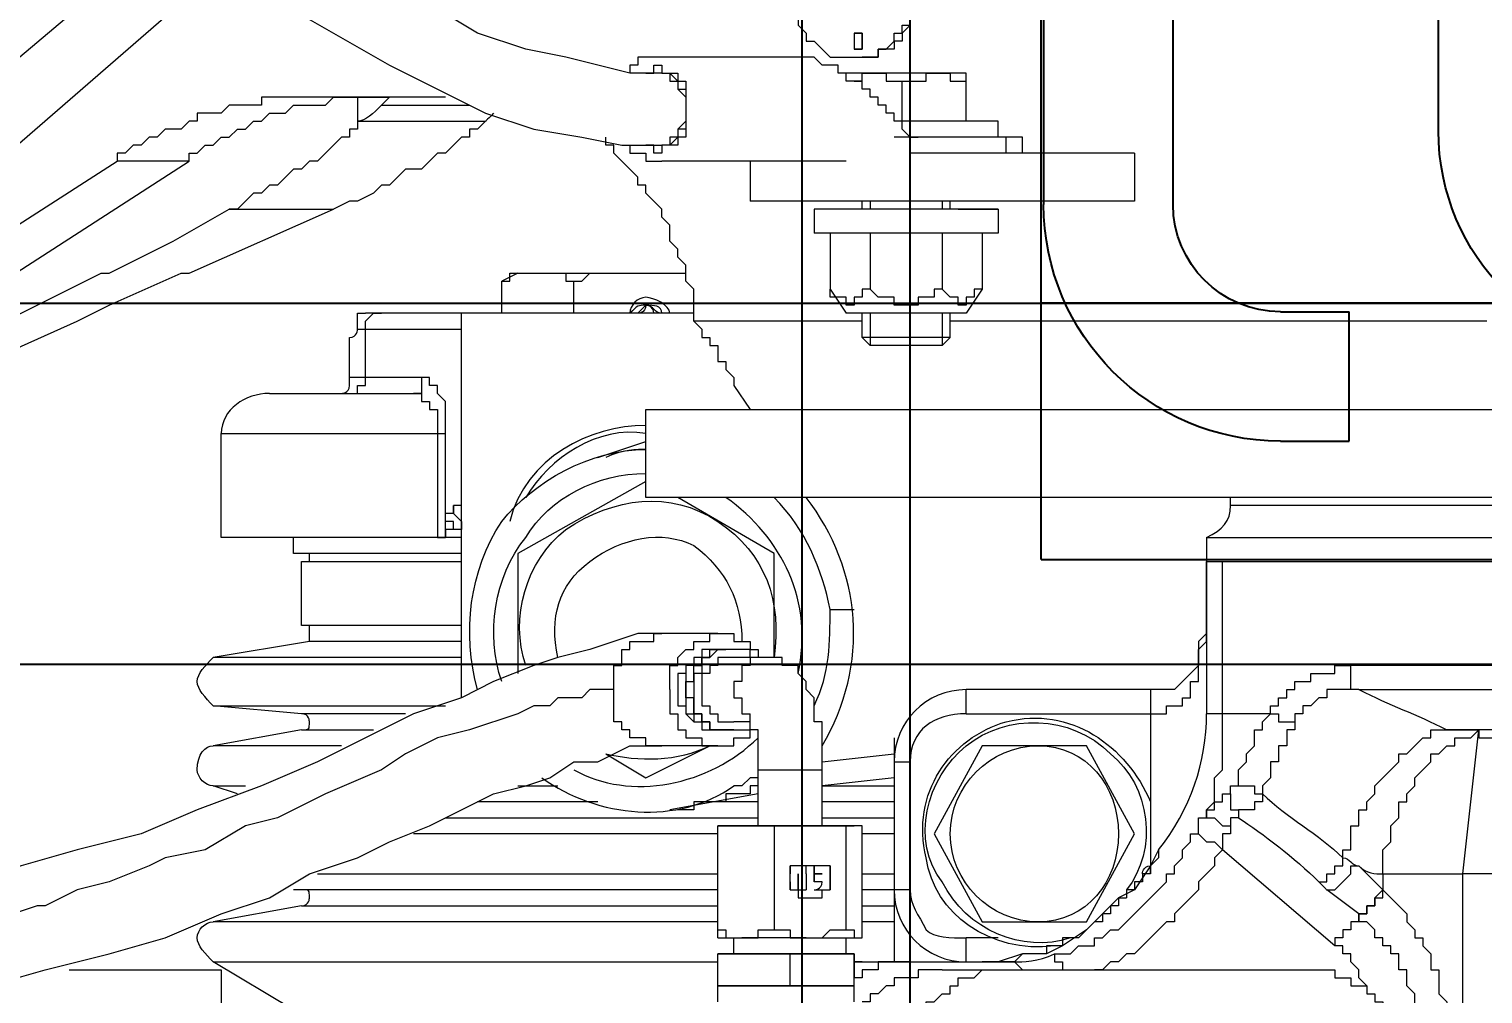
# Model space of a CAD drawing. Header units: millimetres. Extents: x 25083 to 52777, y 24772 to 45779.
# Drawn here: x 39082.8 to 39150.2, y 33970.7 to 34015.4 of the extents above; entities that cross this region are included whole.
import ezdxf

# ---------------------------------------------------------------- set-up
doc = ezdxf.new("R2010")
doc.units = ezdxf.units.MM
doc.styles.get("Standard").update_dxf_attribs({"font": ''})
doc.styles.get('Standard').set_extended_font_data('SimSun')
doc.dimstyles.new('ISO-25', dxfattribs={"dimtxt": 2.5, "dimasz": 2.5, "dimexe": 1.25, "dimexo": 0.625, "dimtad": 1, "dimtxsty": 'Standard', "dimcen": 2.5, "dimadec": 0, "dimazin": 0, "dimtfac": 1, "dimtmove": 0, "dimatfit": 3, "dimfxl": 1, "dimarcsym": 0})

# ---------------------------------------------------------------- blocks, each defined once
blk = doc.blocks.new('A$C6E4F4F8B')
at = {"color": 6, "ltscale": 15}
blk.add_line((123.2, 6.083), (123.2, 63.918), dxfattribs=at)
for p, q in [((135.1, 63.918), (135.1, 6.083)), ((143.083, 24.5), (157.046, 24.5)), ((128.7, 17.168), (128.7, 20.366)), ((128.7, 20.366), (134.7, 20.366)), ((134.7, 17.168), (134.7, 20.366)), ((139.673, 12.195), (157.046, 12.195)), ((157.046, 6.195), (139.673, 6.195)), ((0, 0), (197.2, 0))]:
    blk.add_line(p, q)
at = {"color": 1}
for p in [(123.2, 6.083), (133.2, 6.083)]:
    blk.add_line(p, (173.2, 6.083), dxfattribs=at)
at = {"ltscale": 15}
blk.add_arc((143.083, 35), 10.5, 90, 270, dxfattribs=at)
for radius in [10.973, 4.973]:
    blk.add_arc((139.673, 17.168), radius, 180, 270)
blk = doc.blocks.new('*D925')
at = {"color": 0, "lineweight": -2}
for p, q in [((29677.862, 34881.662), (29677.862, 32448.293)), ((40733.017, 34757.645), (40733.017, 32448.293)), ((29680.362, 32449.543), (40730.517, 32449.543))]:
    blk.add_line(p, q, dxfattribs=at)
at = {"color": 0}
for points in [[(29680.362, 32449.96), (29680.362, 32449.127), (29677.862, 32449.543)], [(40730.517, 32449.127), (40730.517, 32449.96), (40733.017, 32449.543)]]:
    blk.add_solid(points, dxfattribs=at)
at = {"layer": 'DEFPOINTS', "color": 0}
for p in [(29677.862, 34882.287), (40733.017, 34758.27), (40733.017, 32449.543)]:
    blk.add_point(p, dxfattribs=at)
at = {"color": 0, "insert": (35205.439, 32451.628), "char_height": 2.5, "attachment_point": 5}
blk.add_mtext('11055,15', dxfattribs=at)
blk = doc.blocks.new('zw$D2F4')
at = {"color": 7, "lineweight": 5}
for points in [[(812.162, 427.063), (813.276, 425.206), (815.504, 420.75), (816.618, 418.15), (818.104, 415.922), (819.218, 412.951), (820.703, 410.352), (821.075, 409.238), (822.56, 405.895), (823.303, 404.41), (824.788, 401.068), (824.788, 400.696), (827.759, 394.012)], [(839.271, 398.84), (814.762, 427.063)], [(841.128, 401.068), (819.218, 427.063)], [(816.618, 424.835), (829.987, 404.039)], [(790.623, 418.893), (790.623, 415.179), (790.995, 412.58), (792.48, 407.381), (793.223, 404.41), (793.966, 401.81), (795.08, 399.211), (795.822, 396.983), (796.936, 395.126), (797.679, 392.898), (798.422, 391.412), (799.165, 389.556), (800.65, 386.585), (801.021, 385.099), (801.393, 383.985), (802.135, 382.871), (802.135, 381.757), (802.878, 380.272), (802.878, 378.786)], [(805.478, 381.014), (805.478, 382.128), (805.106, 382.5), (805.106, 383.614), (804.735, 383.985), (804.735, 384.728), (804.364, 385.471), (803.621, 387.699), (803.25, 389.184), (802.507, 390.67), (801.764, 391.784), (800.65, 394.383), (799.536, 396.611), (799.165, 398.097), (798.05, 399.954), (797.679, 401.81), (797.308, 402.553), (796.565, 404.41), (796.194, 405.895), (795.451, 407.381), (795.451, 407.752), (795.08, 408.866)], [(808.077, 378.786), (808.077, 379.9), (807.334, 382.128), (806.963, 383.614), (806.592, 384.728), (805.849, 386.585), (805.106, 388.07), (804.364, 390.298), (802.135, 394.755), (801.021, 397.354), (799.907, 400.325), (798.793, 402.925), (798.05, 405.895), (797.308, 408.495), (796.565, 410.723), (796.194, 413.323), (795.451, 417.779), (795.451, 418.893)], [(876.407, 417.779), (874.55, 417.408), (872.694, 417.408), (870.465, 417.036), (867.866, 416.293), (864.895, 415.551), (862.296, 414.808), (858.953, 413.323), (853.012, 410.352), (850.041, 408.495), (844.099, 404.039), (841.871, 401.81), (837.415, 396.611), (834.444, 391.412), (832.216, 386.956), (831.473, 384.728), (831.101, 382.5), (830.73, 380.643), (830.73, 378.786)], [(834.072, 378.786), (834.072, 380.272), (834.815, 383.242), (835.186, 385.099), (835.929, 387.327), (837.043, 389.184), (839.271, 393.641), (844.842, 400.325), (847.441, 402.182), (850.041, 404.41), (852.64, 406.267), (855.611, 408.124), (858.582, 409.609), (861.553, 410.723), (864.152, 411.837), (869.351, 413.323), (871.58, 413.694), (875.293, 414.437), (876.036, 414.437)], [(792.48, 406.267), (792.48, 399.211)], [(829.987, 400.696), (829.987, 404.039)], [(832.958, 394.755), (832.958, 397.354), (832.587, 397.354), (832.587, 398.84), (832.216, 399.211), (832.216, 400.325), (831.844, 400.325), (831.844, 400.696), (831.473, 401.068), (831.473, 401.81), (831.101, 402.182), (831.101, 402.553), (830.73, 402.925), (830.73, 403.296), (830.359, 403.667), (830.359, 404.039), (829.987, 404.039)], [(792.48, 399.211), (783.567, 399.211)], [(790.623, 395.869), (792.851, 399.582)], [(792.851, 399.582), (792.851, 376.187)], [(794.708, 376.187), (794.708, 399.582)], [(795.451, 395.497), (794.708, 399.582)], [(800.65, 398.468), (801.021, 399.582)], [(801.021, 399.582), (801.021, 398.097)], [(802.878, 393.641), (802.878, 399.582)], [(803.621, 395.497), (802.878, 399.582)], [(804.364, 395.497), (804.735, 399.582)], [(804.735, 399.582), (804.735, 388.813)], [(806.963, 388.07), (806.963, 399.582)], [(807.706, 395.126), (806.963, 399.582)], [(812.533, 388.07), (812.533, 399.211)], [(812.533, 399.211), (817.361, 399.211)], [(817.361, 399.211), (817.361, 388.813)], [(827.759, 398.84), (827.759, 394.012)], [(819.218, 396.983), (819.218, 390.298)], [(796.194, 395.497), (796.194, 395.869)], [(811.791, 388.07), (811.791, 395.869)], [(811.791, 395.869), (812.533, 395.869)], [(795.451, 395.497), (795.451, 376.187)], [(796.194, 376.187), (796.194, 395.497)], [(803.621, 395.497), (803.621, 392.155)], [(804.364, 390.67), (804.364, 395.497)], [(807.706, 388.07), (807.706, 395.126)], [(807.706, 395.126), (808.449, 395.126)], [(808.449, 388.07), (808.449, 395.497)], [(808.449, 395.497), (811.419, 395.497)], [(811.419, 395.497), (811.419, 388.07)], [(811.419, 395.126), (811.791, 395.126)], [(796.936, 394.755), (796.936, 376.187)], [(832.958, 388.813), (832.958, 394.755)], [(831.844, 386.956), (831.473, 387.327), (831.473, 387.699), (831.101, 387.699), (831.101, 388.07), (830.359, 388.813), (830.359, 389.184), (829.616, 389.927), (829.616, 390.67), (828.873, 391.412), (828.873, 391.784), (828.502, 392.155), (828.131, 392.898), (828.131, 393.269), (827.759, 394.012)], [(819.218, 393.269), (819.218, 392.898), (819.589, 392.898), (819.589, 392.526), (819.961, 392.526)], [(819.961, 389.927), (819.961, 393.269)], [(819.961, 393.269), (821.446, 393.269)], [(819.961, 392.526), (822.189, 392.526)], [(822.189, 392.898), (822.189, 388.07)], [(822.189, 392.898), (822.932, 392.898), (822.932, 392.526)], [(822.189, 392.526), (822.56, 392.526), (822.932, 392.155), (822.932, 391.784)], [(822.932, 377.301), (822.932, 392.526)], [(831.844, 392.898), (831.844, 386.956)], [(832.587, 391.784), (832.587, 387.699)], [(798.793, 376.187), (798.793, 390.298)], [(819.218, 390.298), (819.218, 389.927), (818.847, 389.927), (818.847, 389.556), (818.475, 389.556), (818.475, 389.184), (817.361, 389.184)], [(819.961, 389.927), (819.218, 389.927), (819.218, 390.298)], [(817.361, 388.813), (818.847, 388.813), (819.218, 389.184), (819.589, 389.184), (819.589, 389.556), (819.961, 389.556), (819.961, 389.927)], [(817.361, 389.184), (812.533, 389.184)], [(812.533, 389.184), (812.533, 388.813), (813.648, 388.813)], [(812.905, 388.442), (812.905, 388.813), (812.533, 388.813), (812.533, 389.184)], [(799.536, 388.813), (799.536, 374.33)], [(812.905, 388.442), (813.276, 388.442), (813.276, 388.813), (813.648, 388.813)], [(813.276, 388.07), (812.905, 388.07), (812.905, 388.442)], [(813.276, 388.07), (813.648, 388.442), (814.019, 388.442)], [(813.648, 388.813), (817.361, 388.813)], [(814.019, 388.442), (813.648, 388.442), (813.648, 388.813)], [(814.019, 388.07), (814.019, 388.442)], [(805.106, 388.07), (822.932, 388.07)], [(800.279, 381.757), (800.279, 387.327)], [(822.932, 386.213), (824.417, 386.213)], [(824.788, 385.471), (824.417, 386.213)], [(824.417, 386.213), (824.417, 385.842), (824.788, 385.842), (824.788, 384.728)], [(801.021, 385.471), (801.021, 383.614)], [(811.791, 385.471), (806.22, 385.471)], [(815.133, 379.529), (811.791, 385.471)], [(824.788, 385.471), (824.788, 377.672)], [(824.788, 384.728), (824.788, 383.242), (824.417, 383.242), (824.417, 382.871)], [(822.932, 382.871), (824.417, 382.871)], [(824.417, 382.871), (824.417, 382.5), (824.788, 382.128), (824.788, 379.529)], [(816.247, 381.757), (816.99, 379.529)], [(802.507, 381.386), (801.393, 379.529)], [(802.878, 378.786), (802.878, 379.529), (803.25, 379.529), (803.25, 380.272), (803.621, 380.272), (803.621, 380.643), (803.992, 380.643), (803.992, 381.014), (805.478, 381.014)], [(805.478, 381.014), (806.592, 381.014), (806.592, 380.643), (807.334, 380.643), (807.334, 380.272), (807.706, 380.272), (807.706, 379.158), (808.077, 379.158), (808.077, 378.786)], [(822.56, 377.301), (824.046, 377.301), (824.417, 377.672), (825.16, 377.672), (825.531, 378.043), (825.902, 378.043), (826.274, 378.415), (827.016, 378.415), (827.388, 378.786), (827.759, 378.786), (828.502, 379.529), (828.873, 379.529), (828.873, 379.9), (829.245, 379.9), (829.616, 380.272), (829.987, 380.643), (830.359, 381.014), (830.73, 381.014), (830.73, 381.386), (831.101, 381.386)], [(830.73, 380.272), (830.359, 380.272), (830.359, 379.529), (829.987, 379.529), (829.987, 379.158), (829.987, 378.786)], [(834.815, 378.786), (834.815, 379.9), (834.444, 379.9), (834.444, 380.272)], [(801.393, 379.529), (802.878, 376.558)], [(814.39, 287.06), (814.39, 379.529)], [(814.39, 379.529), (818.475, 379.529)], [(818.475, 379.529), (818.475, 287.06)], [(824.788, 379.529), (824.788, 377.672)], [(830.359, 378.786), (830.359, 379.158), (830.73, 379.158), (830.73, 379.529)], [(834.072, 379.529), (834.072, 379.158), (834.444, 379.158), (834.444, 378.786)], [(800.65, 374.33), (799.907, 378.415)], [(802.878, 376.187), (802.878, 378.786)], [(805.478, 378.415), (804.364, 378.415), (804.364, 378.043), (803.621, 378.043), (803.621, 377.672), (803.25, 377.672), (803.25, 376.929), (802.878, 376.929), (802.878, 376.187)], [(805.478, 378.415), (806.592, 378.415), (806.592, 378.043), (806.963, 378.043), (807.334, 377.672), (807.334, 377.301), (807.706, 377.301), (807.706, 376.558), (808.077, 376.558), (808.077, 376.187)], [(808.077, 376.187), (808.077, 378.786)], [(829.987, 370.245), (829.987, 378.786)], [(834.444, 378.786), (834.072, 378.786), (834.072, 378.043), (833.701, 378.043), (833.701, 377.672), (833.33, 377.672), (831.101, 377.672), (831.101, 378.043), (830.73, 378.043), (830.73, 378.786), (830.359, 378.786)], [(834.072, 378.786), (834.072, 378.415), (833.701, 378.415), (833.701, 378.043), (833.33, 378.043), (832.958, 377.672), (831.844, 377.672), (831.473, 378.043), (831.101, 378.043), (831.101, 378.415), (830.73, 378.415), (830.73, 378.786)], [(834.072, 378.786), (834.072, 378.415), (833.701, 378.043), (833.33, 378.043), (833.33, 377.672), (831.473, 377.672), (831.473, 378.043), (831.101, 378.043), (830.73, 378.415), (830.73, 378.786)], [(834.815, 372.473), (834.815, 378.786)], [(801.021, 374.33), (801.021, 374.701), (800.65, 374.701), (800.65, 375.815), (800.279, 375.815), (800.279, 377.301), (799.907, 377.301), (799.907, 378.043)], [(806.22, 377.672), (806.22, 378.043), (804.735, 378.043), (804.735, 377.672), (804.364, 377.672), (803.992, 377.301), (803.992, 376.929), (803.621, 376.929), (803.621, 376.187)], [(803.621, 375.815), (803.621, 376.558), (803.992, 376.558), (803.992, 376.929), (804.364, 376.929), (804.364, 377.301), (805.106, 377.301), (805.106, 377.672), (805.849, 377.672), (805.849, 377.301), (806.22, 377.301)], [(806.22, 377.672), (804.735, 377.672), (804.364, 377.672), (804.364, 377.301), (803.992, 377.301), (803.992, 376.929), (803.621, 376.929), (803.621, 375.815)], [(807.334, 376.187), (807.334, 376.929), (806.963, 376.929), (806.963, 377.301), (806.592, 377.301), (806.592, 377.672), (806.22, 377.672)], [(807.334, 375.815), (807.334, 376.929), (806.963, 376.929), (806.963, 377.301), (806.592, 377.301), (806.592, 377.672), (806.22, 377.672)], [(811.791, 373.587), (814.39, 378.043)], [(806.22, 376.929), (806.22, 377.301), (804.735, 377.301), (804.364, 377.301), (804.364, 376.929), (803.992, 376.929), (803.992, 376.558), (803.621, 376.558), (803.621, 375.444)], [(806.22, 376.929), (804.735, 376.929), (804.735, 376.558), (804.364, 376.558), (804.364, 376.187), (803.992, 376.187), (803.992, 375.444)], [(806.22, 377.301), (806.592, 377.301), (806.592, 376.929), (806.963, 376.929), (806.963, 376.558), (807.334, 376.558), (807.334, 376.187), (807.334, 375.815)], [(806.963, 375.444), (806.963, 376.187), (806.592, 376.187), (806.592, 376.558), (806.22, 376.558), (806.22, 376.929)], [(807.334, 375.444), (807.334, 376.187), (806.963, 376.558), (806.963, 376.929), (806.592, 376.929), (806.22, 376.929)], [(822.56, 377.301), (822.189, 376.929), (821.817, 376.929), (821.817, 376.558), (821.446, 376.558), (821.446, 376.187), (820.703, 376.187), (820.703, 375.815), (820.332, 375.815), (819.961, 375.444), (819.589, 375.444)], [(822.56, 369.502), (822.56, 377.301)], [(790.995, 376.187), (791.737, 376.187)], [(791.737, 369.874), (791.737, 376.187)], [(791.737, 376.187), (793.223, 376.187)], [(791.737, 376.187), (791.737, 374.701)], [(793.223, 369.874), (793.223, 376.187)], [(793.223, 376.187), (793.223, 374.701)], [(793.966, 376.187), (793.966, 375.073)], [(793.966, 376.187), (794.337, 376.187)], [(794.337, 376.187), (794.337, 375.815), (793.966, 375.815), (793.966, 375.073)], [(794.337, 376.187), (799.165, 376.187)], [(799.165, 376.187), (799.165, 375.073)], [(799.165, 375.073), (799.165, 376.187)], [(800.279, 374.33), (800.279, 376.187)], [(802.878, 376.187), (802.878, 375.444), (803.25, 375.444), (803.25, 374.701), (803.621, 374.701)], [(808.077, 376.187), (808.077, 375.444), (807.706, 375.444), (807.706, 374.701), (807.334, 374.701), (807.334, 374.33), (806.963, 374.33)], [(793.223, 375.444), (793.966, 375.444)], [(801.393, 374.33), (801.393, 374.701), (801.021, 375.073), (801.021, 375.444)], [(803.621, 375.444), (803.621, 375.815)], [(803.621, 375.444), (803.621, 374.701)], [(803.992, 374.701), (803.992, 375.444)], [(806.22, 375.073), (805.849, 375.073), (805.849, 375.444), (805.106, 375.444), (805.106, 375.073), (804.735, 375.073), (804.364, 375.073), (804.364, 374.701)], [(806.963, 373.959), (806.963, 375.444)], [(806.963, 374.33), (806.963, 374.701), (807.334, 374.701), (807.334, 375.444)], [(807.334, 375.444), (807.334, 375.815)], [(819.589, 375.444), (818.475, 374.701)], [(793.966, 372.102), (793.966, 375.073)], [(793.966, 375.073), (793.966, 374.33), (794.337, 374.33), (794.337, 373.587)], [(799.165, 375.073), (799.165, 372.102)], [(799.165, 373.587), (799.165, 375.073)], [(806.963, 373.959), (806.963, 374.701), (806.592, 374.701), (806.592, 375.073), (806.22, 375.073)], [(791.737, 374.701), (791.737, 372.844)], [(793.223, 374.701), (793.223, 372.844)], [(799.165, 374.33), (801.764, 374.33)], [(801.764, 374.33), (803.621, 374.33), (803.621, 374.701), (804.364, 374.701)], [(801.764, 374.33), (801.764, 372.473)], [(828.131, 356.876), (828.131, 374.701)], [(829.987, 374.701), (828.131, 374.701)], [(794.337, 373.587), (794.337, 372.844), (793.966, 372.844), (793.966, 372.102)], [(799.165, 373.587), (794.337, 373.587)], [(799.165, 372.102), (799.165, 373.587)], [(801.764, 371.359), (803.992, 371.359), (803.992, 371.73), (805.106, 371.73), (805.478, 372.102), (805.849, 372.102), (806.22, 372.473), (806.592, 372.473), (806.592, 373.216), (806.963, 373.216), (806.963, 373.959)], [(806.963, 373.587), (811.791, 373.587)], [(791.737, 372.844), (793.223, 372.844)], [(791.737, 372.844), (791.737, 371.359)], [(793.223, 372.844), (793.223, 371.359)], [(796.194, 372.844), (796.194, 372.473), (795.822, 372.473), (795.822, 372.102)], [(796.194, 372.844), (797.308, 372.844)], [(796.565, 372.844), (796.194, 372.844)], [(796.194, 372.844), (796.565, 372.844)], [(796.565, 372.844), (796.936, 372.844)], [(796.565, 372.844), (796.936, 372.844)], [(797.308, 372.844), (796.936, 372.844)], [(796.936, 372.844), (797.308, 372.844)], [(797.308, 372.102), (797.308, 372.844)], [(842.985, 370.245), (842.985, 370.616), (842.614, 370.988), (842.614, 371.359), (842.242, 371.359), (842.242, 371.73), (841.871, 372.102), (841.499, 372.102), (841.128, 372.473), (840.757, 372.473), (840.385, 372.844), (837.043, 372.844), (837.043, 372.473), (836.3, 372.473), (835.929, 372.102), (835.558, 372.102), (835.558, 371.73), (834.815, 370.988), (834.815, 369.874)], [(793.966, 372.102), (793.966, 369.874)], [(793.966, 372.102), (793.966, 371.359), (794.337, 370.988), (794.337, 370.245)], [(795.822, 372.102), (795.822, 371.359), (796.194, 371.359), (796.194, 370.988)], [(795.822, 372.102), (795.822, 371.359), (796.194, 371.359), (796.194, 370.988)], [(796.194, 372.473), (796.194, 372.102)], [(796.565, 372.473), (796.194, 372.473)], [(796.194, 372.473), (796.565, 372.473)], [(796.936, 372.102), (796.194, 372.102)], [(796.565, 372.473), (796.936, 372.473)], [(796.936, 372.473), (796.565, 372.473)], [(796.936, 372.473), (796.565, 372.473)], [(796.936, 372.102), (797.308, 372.102), (797.308, 372.473)], [(797.308, 370.988), (797.308, 372.102)], [(797.308, 370.988), (797.308, 372.102)], [(799.165, 372.102), (799.165, 369.874)], [(799.165, 370.245), (799.165, 372.102)], [(801.764, 372.473), (801.764, 371.359)], [(831.101, 367.274), (831.473, 367.645), (831.844, 367.645), (831.844, 368.017), (832.216, 368.017), (832.216, 368.388), (832.587, 368.388), (832.587, 368.759), (832.958, 368.759), (832.958, 369.131), (833.33, 369.131), (833.33, 369.502), (833.701, 369.502), (833.701, 370.245), (834.072, 370.245), (834.072, 370.616), (834.444, 370.616), (834.444, 370.988), (834.444, 371.359), (834.815, 371.73), (834.815, 372.473)], [(796.565, 371.359), (796.565, 371.73)], [(796.565, 371.73), (796.936, 371.73)], [(796.936, 371.73), (796.565, 371.73)], [(796.936, 371.73), (796.936, 371.359)], [(796.936, 371.73), (797.308, 371.73)], [(797.308, 371.73), (796.936, 371.73)], [(826.645, 363.189), (826.645, 371.73)], [(827.759, 371.73), (826.645, 371.73)], [(827.759, 369.874), (827.759, 371.73)], [(827.759, 363.189), (827.759, 371.73)], [(791.737, 371.359), (791.737, 369.874)], [(793.223, 371.359), (793.223, 369.874)], [(796.194, 370.988), (797.308, 370.988)], [(797.308, 370.988), (796.194, 370.988)], [(797.308, 370.988), (796.194, 370.988)], [(799.165, 371.359), (801.764, 371.359)], [(799.536, 371.359), (799.536, 368.017)], [(800.279, 368.017), (800.279, 371.359)], [(801.021, 371.359), (801.021, 368.017)], [(801.393, 368.017), (801.021, 371.359)], [(802.135, 371.359), (802.507, 368.017)], [(809.191, 370.988), (809.191, 369.874)], [(824.046, 370.988), (822.932, 370.245)], [(824.046, 369.131), (824.046, 369.502), (823.674, 369.502), (823.674, 369.874), (823.303, 369.874), (823.303, 370.245), (823.674, 370.245), (823.674, 370.988), (824.046, 370.988)], [(826.645, 370.988), (824.046, 370.988)], [(793.223, 370.245), (793.966, 370.245)], [(794.337, 370.245), (794.337, 369.874), (793.966, 369.874)], [(794.337, 370.245), (799.165, 370.245)], [(799.165, 369.874), (799.165, 370.245)], [(822.932, 364.675), (822.932, 370.245)], [(834.072, 364.675), (834.072, 370.245)], [(790.995, 369.874), (791.737, 369.874)], [(792.48, 365.789), (792.48, 366.903), (792.109, 366.903), (792.109, 368.017), (791.737, 368.017), (791.737, 368.388), (791.366, 368.759), (791.366, 369.131), (790.995, 369.131), (790.995, 369.502)], [(791.737, 369.874), (793.223, 369.874)], [(791.737, 369.874), (793.223, 369.874)], [(792.851, 367.645), (792.851, 368.759), (792.48, 368.759), (792.48, 369.502), (792.109, 369.502), (792.109, 369.874)], [(792.109, 369.874), (792.851, 369.874)], [(792.109, 369.874), (792.48, 369.874)], [(792.851, 369.874), (792.109, 369.874)], [(792.109, 369.874), (792.48, 369.874)], [(792.48, 369.874), (792.109, 369.874)], [(792.48, 369.874), (792.109, 369.874)], [(792.851, 369.874), (792.48, 369.874)], [(792.851, 369.874), (792.48, 369.874)], [(792.851, 369.874), (792.48, 369.874)], [(792.851, 369.874), (792.851, 368.017)], [(793.223, 369.874), (792.851, 369.874)], [(792.851, 369.502), (792.851, 362.446)], [(793.966, 369.874), (793.966, 369.502)], [(793.966, 369.502), (794.337, 369.502)], [(794.337, 369.502), (799.165, 369.502)], [(794.708, 368.017), (794.708, 369.502)], [(795.451, 369.502), (795.451, 368.017)], [(796.194, 368.017), (796.194, 369.502)], [(796.936, 369.502), (796.936, 368.017)], [(798.793, 368.017), (798.793, 369.502)], [(799.165, 369.502), (799.165, 369.874)], [(821.446, 369.131), (821.817, 369.502)], [(821.817, 365.417), (821.817, 369.502)], [(821.817, 369.502), (822.932, 369.502)], [(827.759, 365.046), (827.759, 369.874)], [(827.759, 369.502), (828.131, 369.502)], [(833.701, 369.874), (833.701, 369.502), (834.072, 369.502), (834.072, 369.131)], [(842.985, 369.874), (842.985, 368.759), (842.614, 368.759), (842.614, 368.388), (842.242, 368.388), (842.242, 368.017), (841.871, 367.645), (841.499, 367.645), (841.499, 367.274), (840.757, 367.274), (840.757, 366.903), (837.043, 366.903), (836.672, 367.274), (836.3, 367.274), (835.929, 367.645), (835.558, 367.645), (835.558, 368.017), (835.186, 368.017), (835.186, 368.759), (834.815, 368.759), (834.815, 369.502)], [(834.815, 369.502), (834.815, 368.759), (835.186, 368.759), (835.186, 368.388), (835.558, 368.017), (835.929, 368.017), (835.929, 367.645), (836.3, 367.645), (836.3, 367.274), (837.415, 367.274), (837.415, 366.903), (840.014, 366.903), (840.385, 367.274), (841.128, 367.274), (841.499, 367.645), (841.871, 367.645), (841.871, 368.017), (842.242, 368.017), (842.242, 368.388), (842.614, 368.388), (842.614, 369.131), (842.985, 369.131), (842.985, 369.874)], [(835.929, 369.874), (835.186, 369.874)], [(835.929, 369.874), (835.929, 369.502), (835.186, 369.502), (835.186, 369.874)], [(835.186, 369.874), (835.186, 369.502), (835.558, 369.502), (835.929, 369.502), (835.929, 369.874)], [(821.446, 365.789), (821.446, 369.131)], [(821.446, 365.789), (821.446, 369.131)], [(823.303, 367.645), (823.303, 368.017), (823.674, 368.017), (823.674, 368.759), (824.046, 369.131)], [(826.645, 369.131), (824.046, 369.131)], [(834.072, 369.131), (834.072, 368.388), (833.701, 368.388), (833.701, 367.645)], [(803.25, 368.017), (792.851, 368.017)], [(796.194, 367.274), (796.194, 368.017)], [(802.135, 368.017), (802.135, 367.274)], [(831.101, 362.075), (831.101, 368.017)], [(792.109, 367.274), (792.851, 367.274), (792.851, 367.645)], [(824.046, 365.789), (824.046, 366.16), (823.674, 366.16), (823.674, 366.903), (823.303, 366.903), (823.303, 367.645)], [(831.844, 367.645), (833.701, 367.645)], [(831.844, 363.189), (831.844, 367.645)], [(833.701, 367.645), (833.701, 366.531), (834.072, 366.531), (834.072, 366.16)], [(789.881, 367.274), (790.252, 366.903), (790.623, 366.903), (790.623, 366.531), (790.995, 366.531), (790.995, 366.16), (791.366, 365.789), (791.366, 365.417), (791.737, 365.417), (791.737, 365.046), (792.109, 365.046), (792.109, 364.303), (792.48, 363.932), (792.48, 362.818)], [(796.194, 367.274), (802.135, 367.274)], [(830.359, 367.274), (828.131, 367.274)], [(830.359, 356.876), (830.359, 367.274)], [(831.101, 367.274), (831.101, 366.903)], [(798.793, 366.16), (794.708, 363.932)], [(802.878, 363.932), (798.793, 366.16)], [(834.072, 366.16), (834.072, 365.417), (833.701, 365.417), (833.701, 364.675)], [(792.48, 365.789), (792.48, 349.077)], [(821.446, 365.789), (821.817, 365.417)], [(821.817, 365.417), (822.932, 365.417)], [(822.56, 340.536), (822.56, 365.417)], [(824.046, 363.932), (824.046, 364.303), (823.674, 364.303), (823.674, 364.675), (823.303, 364.675), (823.303, 365.046), (823.674, 365.046), (823.674, 365.417), (824.046, 365.789)], [(826.645, 365.789), (824.046, 365.789)], [(827.759, 365.417), (828.131, 365.417)], [(792.851, 364.675), (793.966, 364.675)], [(793.966, 363.189), (793.966, 364.675)], [(804.364, 364.675), (804.364, 356.133)], [(804.364, 364.675), (805.478, 364.675)], [(805.478, 355.762), (805.478, 364.675)], [(824.046, 363.932), (822.932, 364.675)], [(827.759, 365.046), (827.759, 363.189)], [(831.844, 364.675), (834.072, 364.675)], [(795.822, 357.619), (794.337, 359.104), (793.594, 360.218), (793.223, 360.961), (793.223, 362.075), (792.851, 363.189), (792.851, 363.932)], [(795.822, 357.619), (795.451, 357.619), (795.451, 357.99), (795.08, 357.99), (795.08, 358.361), (794.708, 358.361), (794.708, 358.733), (793.966, 359.476), (793.966, 360.218), (793.594, 360.218), (793.594, 360.961), (793.223, 360.961), (793.223, 362.075), (792.851, 362.446), (792.851, 363.932)], [(794.708, 363.932), (794.708, 359.104)], [(802.878, 359.104), (802.878, 363.932)], [(826.645, 363.932), (824.046, 363.932)], [(827.759, 363.189), (826.645, 363.189)], [(830.359, 362.818), (831.101, 362.818)], [(831.101, 363.189), (831.844, 363.189)], [(792.851, 362.446), (792.48, 362.075)], [(830.359, 362.075), (831.101, 362.075)], [(793.223, 360.59), (792.851, 360.59), (792.851, 360.218), (792.48, 360.218)], [(793.223, 360.59), (793.223, 359.847), (793.594, 359.476), (793.594, 358.733), (793.966, 358.733), (793.966, 358.361), (794.337, 357.99), (794.337, 357.619), (796.194, 355.762), (796.565, 355.391), (796.936, 355.391), (796.936, 355.019), (797.308, 355.019), (797.679, 354.648), (798.05, 354.648), (798.422, 354.276), (798.793, 354.276)], [(798.05, 352.791), (797.679, 353.162), (797.308, 353.162), (796.565, 353.905), (796.194, 353.905), (795.08, 355.019), (794.708, 355.019), (794.708, 355.391), (793.223, 356.876), (793.223, 357.247), (792.851, 357.619), (792.851, 357.99), (792.48, 358.361), (792.48, 358.733)], [(794.708, 359.104), (798.793, 356.876)], [(798.793, 356.876), (802.878, 359.104)], [(796.194, 356.876), (795.822, 357.619)], [(795.822, 357.619), (795.822, 357.247)], [(796.936, 356.133), (796.936, 356.505), (796.565, 356.505), (796.565, 356.876), (796.194, 356.876), (796.194, 357.247), (795.822, 357.247)], [(798.05, 355.762), (797.308, 356.133), (796.194, 356.876)], [(830.359, 356.876), (828.131, 356.876)], [(805.478, 356.133), (796.936, 356.133)], [(798.05, 355.762), (797.679, 355.762), (797.308, 356.133)], [(804.364, 356.133), (804.364, 355.391), (804.735, 355.391), (804.735, 354.648), (805.106, 354.648), (805.106, 354.276), (805.478, 354.276), (805.849, 354.276), (805.849, 353.905), (807.334, 353.905), (807.706, 353.534), (808.82, 353.534)], [(805.478, 355.762), (805.478, 356.133), (804.364, 356.133)], [(808.82, 353.534), (808.077, 353.534), (807.706, 353.905), (806.592, 353.905), (805.478, 355.019), (805.478, 355.762)], [(798.793, 354.276), (798.793, 353.905), (798.422, 353.534), (798.422, 353.162), (798.05, 352.791)], [(798.793, 354.276), (798.793, 353.905), (799.536, 353.905), (799.536, 353.534), (799.907, 353.534)], [(799.907, 353.534), (799.536, 353.534), (799.536, 353.162), (799.165, 352.791), (799.165, 352.42)], [(799.907, 353.534), (799.907, 353.162), (800.279, 353.162), (800.279, 352.791), (800.65, 352.791), (800.65, 352.42)], [(799.907, 353.534), (800.279, 353.162), (801.393, 353.162), (801.764, 352.791), (804.364, 352.791)], [(804.364, 350.563), (804.364, 353.534)], [(812.533, 353.534), (804.364, 353.534)], [(808.82, 353.534), (811.419, 353.534)], [(811.419, 353.534), (808.82, 353.534)], [(811.791, 353.534), (811.419, 353.534), (811.419, 352.791)], [(812.533, 353.534), (812.533, 314.17)], [(793.594, 347.592), (798.05, 352.791)], [(799.165, 352.42), (798.793, 352.42), (798.793, 352.791), (798.05, 352.791)], [(804.364, 352.791), (811.419, 352.791)], [(811.419, 352.791), (811.419, 311.57)], [(799.536, 352.048), (799.536, 352.42), (799.165, 352.42)], [(800.65, 352.42), (799.907, 352.42), (799.907, 352.048), (799.536, 352.048)], [(800.65, 350.934), (800.279, 350.934), (800.279, 351.306), (799.907, 351.306), (799.907, 352.048), (799.536, 352.048)], [(800.65, 352.42), (801.021, 352.42), (801.021, 352.048)], [(801.021, 352.048), (801.021, 351.306), (800.65, 351.306), (800.65, 350.934)], [(801.021, 352.048), (801.764, 352.048), (802.135, 351.677), (802.507, 351.677), (802.878, 351.306), (803.621, 351.306), (803.621, 350.934), (803.992, 350.934), (804.364, 350.563)], [(814.019, 315.284), (814.019, 352.42)], [(814.019, 352.42), (814.39, 352.42)], [(803.992, 349.449), (803.621, 349.449), (803.621, 349.82), (802.878, 349.82), (802.878, 350.192), (802.135, 350.192), (802.135, 350.563), (801.393, 350.563), (801.021, 350.934), (800.65, 350.934)], [(804.364, 350.563), (804.364, 350.192), (803.992, 350.192), (803.992, 349.449)], [(804.364, 350.563), (804.735, 350.563), (804.735, 350.192), (805.106, 350.192), (805.106, 349.82), (805.478, 349.82), (805.478, 349.449), (805.849, 349.449), (805.849, 348.706), (806.22, 348.706), (806.22, 348.335), (806.22, 347.592), (806.592, 347.592), (806.592, 346.849)], [(805.478, 346.478), (805.478, 347.963), (805.106, 347.963), (805.106, 348.335), (804.735, 348.706), (804.735, 349.077), (804.364, 349.077), (804.364, 349.449), (803.992, 349.449)], [(792.48, 349.077), (792.48, 347.592), (792.109, 347.592), (792.109, 346.849), (791.737, 346.849), (791.737, 346.107), (791.366, 346.107), (791.366, 345.735), (790.995, 345.735), (790.995, 345.364), (790.623, 345.364), (790.623, 344.993), (790.252, 344.993), (790.252, 344.621), (789.881, 344.621), (789.509, 344.25), (789.138, 344.25), (788.767, 343.878), (788.024, 343.878)], [(795.08, 346.478), (796.194, 347.963)], [(796.194, 347.963), (796.194, 347.592), (796.936, 346.849), (797.308, 346.849), (797.308, 346.478)], [(796.565, 348.335), (796.565, 347.963), (796.936, 347.963), (796.936, 347.592), (797.308, 347.592), (797.308, 347.221), (797.679, 347.221)], [(791.737, 346.107), (792.109, 346.478), (792.48, 346.478), (792.851, 346.849), (793.223, 346.849), (793.223, 347.221), (793.594, 347.221), (793.594, 347.592)], [(795.08, 346.478), (794.708, 346.478), (794.708, 346.849), (794.337, 346.849), (794.337, 347.221), (793.966, 347.221), (793.966, 347.592), (793.594, 347.592)], [(797.679, 347.221), (798.05, 347.221), (798.05, 346.849), (799.165, 346.849), (799.165, 346.478), (799.907, 346.478), (799.907, 346.107), (800.279, 346.107), (800.65, 345.735), (801.021, 345.735), (802.135, 344.621), (802.507, 344.621), (802.507, 344.25), (802.878, 343.878), (803.25, 343.507), (803.25, 343.136), (803.621, 343.136), (803.621, 342.393)], [(789.509, 343.878), (791.366, 343.878), (791.737, 344.25), (792.48, 344.25), (792.48, 344.621), (793.223, 344.621), (793.223, 344.993), (793.594, 344.993), (793.594, 345.364), (793.966, 345.364), (793.966, 345.735), (794.337, 345.735), (794.708, 346.107), (794.708, 346.478), (795.08, 346.478)], [(796.194, 345.364), (795.822, 345.735), (795.451, 345.735), (795.451, 346.107), (795.08, 346.107), (795.08, 346.478)], [(795.08, 346.478), (795.08, 346.107), (795.451, 346.107), (795.451, 345.735), (795.822, 345.735), (795.822, 345.364), (796.194, 345.364)], [(797.308, 346.478), (796.194, 345.364)], [(805.478, 346.478), (805.478, 346.849), (806.592, 346.849)], [(805.478, 346.478), (805.478, 312.313)], [(806.592, 311.57), (806.592, 346.849)], [(796.194, 345.364), (795.08, 344.25), (794.708, 344.25), (794.337, 343.878), (793.966, 343.878), (793.966, 343.507), (793.594, 343.507), (793.223, 343.136), (792.48, 343.136), (792.48, 342.764), (791.366, 342.764), (790.995, 342.393), (789.509, 342.393)], [(796.936, 345.364), (796.194, 345.364)], [(796.936, 345.364), (796.936, 341.65)], [(796.936, 345.364), (798.05, 345.364), (798.422, 344.993), (799.165, 344.993), (799.536, 344.621), (800.279, 344.621), (800.279, 344.25), (800.65, 344.25), (801.021, 343.878), (801.393, 343.878), (802.135, 343.136), (802.507, 343.136), (802.507, 342.764), (802.878, 342.393), (802.878, 342.022), (803.25, 342.022), (803.25, 341.279), (803.621, 340.908)], [(803.621, 317.141), (803.621, 342.393)], [(803.621, 342.393), (803.621, 340.908)], [(785.796, 341.65), (796.936, 341.65)], [(796.936, 341.65), (803.621, 340.908)], [(796.936, 339.051), (796.936, 341.65)], [(803.621, 340.908), (803.25, 340.908), (803.25, 339.051)]]:
    blk.add_lwpolyline(points, dxfattribs=at)
at = {"color": 7, "lineweight": 0}
for points in [[(812.533, 427.063), (813.648, 425.206), (814.762, 423.721), (815.876, 421.492), (818.104, 417.779), (819.218, 415.551), (820.332, 412.951), (821.075, 411.837), (822.56, 409.238), (824.788, 404.781), (824.788, 404.41), (826.274, 401.439), (827.759, 398.84)], [(815.133, 423.721), (829.987, 400.696)], [(829.987, 400.696), (830.359, 400.696), (830.359, 400.325), (830.73, 399.954), (830.73, 399.582), (831.101, 399.211), (831.101, 398.84), (831.473, 398.468), (831.473, 398.097), (831.844, 397.725), (831.844, 397.354), (832.216, 396.983), (832.216, 396.24), (832.587, 395.869), (832.587, 394.383), (832.958, 394.012), (832.958, 391.412)], [(831.844, 392.898), (831.473, 392.898), (831.473, 393.269), (831.101, 393.269), (831.101, 393.641), (829.987, 394.755), (829.987, 395.126), (829.616, 395.497), (829.616, 395.869), (828.873, 396.611), (828.873, 396.983), (828.502, 397.354), (828.502, 397.725), (827.759, 398.468), (827.759, 398.84)], [(832.958, 392.898), (831.844, 392.898)], [(822.932, 369.131), (821.446, 369.131)], [(828.131, 369.131), (827.759, 369.131)], [(822.932, 365.789), (821.446, 365.789)], [(828.131, 365.789), (827.759, 365.789)]]:
    blk.add_lwpolyline(points, dxfattribs=at)
at = {"color": 7, "lineweight": 5}
for points in [[(792.851, 399.582), (793.223, 399.954), (793.594, 400.325), (793.966, 400.325)], [(793.966, 400.325), (794.337, 400.325), (794.708, 399.954), (794.708, 399.582)], [(801.021, 399.582), (801.021, 399.954), (801.393, 400.325), (801.764, 400.325)], [(801.764, 400.325), (802.507, 400.325), (802.878, 399.954), (802.878, 399.582)], [(804.735, 399.582), (805.106, 399.954), (805.478, 400.325), (805.849, 400.325)], [(805.849, 400.325), (806.22, 400.325), (806.592, 399.954), (806.963, 399.582)], [(819.218, 396.983), (819.218, 398.097), (818.475, 399.211), (817.361, 399.211)], [(795.451, 395.497), (795.451, 395.126), (795.822, 395.126), (795.822, 395.126)], [(795.822, 395.126), (796.194, 395.126), (796.194, 395.126), (796.194, 395.497)], [(803.621, 395.497), (803.621, 395.126), (803.621, 395.126), (803.992, 395.126)], [(803.992, 395.126), (803.992, 395.126), (804.364, 395.126), (804.364, 395.497)], [(819.218, 393.641), (819.218, 393.641), (819.218, 393.269), (819.589, 393.269)], [(819.589, 393.269), (819.589, 393.269), (819.589, 393.269), (819.961, 393.269)], [(821.446, 393.269), (821.446, 393.269), (821.817, 393.269), (821.817, 393.269)], [(821.817, 393.269), (821.817, 392.898), (822.189, 392.898), (822.189, 392.898)], [(805.478, 387.327), (808.077, 388.07), (811.048, 387.699), (813.276, 386.213)], [(805.849, 386.213), (808.077, 386.956), (810.677, 386.585), (812.533, 385.099)], [(832.216, 386.585), (831.844, 386.956), (831.844, 386.956), (831.844, 386.956)], [(813.276, 386.213), (815.133, 384.728), (816.618, 382.128), (816.618, 379.529)], [(806.592, 385.099), (808.82, 385.842), (811.419, 385.099), (812.905, 383.242)], [(817.733, 379.529), (817.733, 382.128), (816.247, 385.099), (813.276, 385.842)], [(812.533, 385.099), (814.39, 383.985), (815.504, 381.757), (815.504, 379.529)], [(817.361, 379.529), (817.733, 381.757), (816.247, 383.985), (814.39, 385.099)], [(801.393, 384.357), (799.536, 381.757), (799.165, 378.043), (801.021, 375.444)], [(806.963, 383.614), (808.82, 383.985), (810.305, 383.614), (811.419, 382.128)], [(801.764, 382.871), (800.279, 380.272), (801.021, 376.558), (803.25, 374.33)], [(812.905, 383.242), (814.39, 381.014), (814.762, 378.415), (813.276, 376.187)], [(811.419, 382.128), (812.533, 380.643), (812.905, 378.786), (812.162, 377.301)], [(802.507, 381.386), (802.135, 379.9), (802.135, 378.043), (802.878, 376.558)], [(816.618, 379.529), (816.618, 379.9), (816.618, 380.643), (816.247, 381.386)], [(823.674, 379.529), (823.674, 379.9), (823.303, 380.272), (822.932, 380.272)], [(823.303, 379.529), (823.303, 379.9), (823.303, 379.9), (822.932, 380.272)], [(834.444, 380.272), (834.444, 380.272), (834.072, 380.272), (834.072, 380.272)], [(823.303, 379.529), (823.303, 379.529), (822.932, 379.9), (822.932, 379.9)], [(823.303, 379.529), (822.932, 379.529), (822.932, 379.9), (822.932, 379.9)], [(822.932, 379.158), (822.932, 379.529), (822.932, 379.529), (822.932, 379.9)], [(822.932, 378.415), (823.303, 378.415), (823.674, 379.158), (823.674, 379.529)], [(822.932, 378.786), (823.303, 378.786), (823.303, 379.158), (823.303, 379.529)], [(822.932, 378.786), (822.932, 379.158), (823.303, 379.158), (823.303, 379.529)], [(822.932, 379.158), (823.303, 379.158), (823.303, 379.529), (823.303, 379.529)], [(822.932, 379.158), (822.932, 379.158), (822.932, 379.158), (822.932, 379.158)], [(830.73, 378.786), (830.73, 378.786), (830.73, 378.786), (830.73, 378.786)], [(830.73, 378.786), (830.73, 378.786), (830.73, 378.786), (830.73, 378.786)], [(830.73, 378.786), (830.73, 378.786), (830.73, 378.786), (830.73, 378.786)], [(830.73, 378.786), (830.73, 378.786), (830.73, 378.786), (830.73, 378.786)], [(834.072, 378.786), (834.072, 378.786), (834.072, 378.786), (834.072, 378.786)], [(834.072, 378.786), (834.072, 378.786), (834.072, 378.786), (834.072, 378.786)], [(834.072, 378.786), (834.072, 378.786), (834.072, 378.786), (834.072, 378.786)], [(799.907, 378.043), (799.907, 378.043), (799.907, 378.043), (799.907, 378.043)], [(812.162, 377.301), (811.048, 375.815), (809.563, 375.073), (807.706, 375.073)], [(813.276, 376.187), (811.791, 373.959), (809.563, 373.216), (806.963, 373.587)], [(803.621, 375.815), (803.621, 375.815), (803.621, 375.815), (803.621, 375.815)], [(803.621, 375.815), (803.621, 375.815), (803.621, 375.815), (803.621, 375.815)], [(806.22, 372.473), (809.563, 371.73), (812.533, 373.216), (814.39, 375.815)], [(807.334, 375.815), (807.334, 375.815), (807.334, 375.815), (807.334, 375.815)], [(807.334, 375.815), (807.334, 375.815), (807.334, 375.815), (807.334, 375.815)], [(804.364, 374.701), (804.364, 374.701), (804.364, 374.701), (804.364, 374.701)], [(809.191, 370.988), (811.048, 371.359), (812.905, 372.102), (814.39, 373.587)], [(796.194, 372.844), (796.194, 372.473), (796.194, 372.473), (796.194, 372.473)], [(796.194, 372.844), (796.194, 372.473), (796.194, 372.473), (796.194, 372.473)], [(797.308, 372.844), (797.308, 372.844), (797.308, 372.844), (797.308, 372.844)], [(797.308, 372.473), (797.308, 372.473), (797.308, 372.473), (797.308, 372.844)], [(797.308, 372.473), (797.308, 372.473), (797.308, 372.473), (797.308, 372.844)], [(796.194, 372.473), (796.194, 372.473), (796.194, 372.473), (796.194, 372.473)], [(796.194, 372.473), (796.194, 372.473), (796.194, 372.473), (796.194, 372.473)], [(796.194, 372.473), (796.194, 372.473), (796.194, 372.473), (796.194, 372.473)], [(796.565, 372.473), (796.194, 372.473), (796.194, 372.473), (796.194, 372.473)], [(796.936, 372.473), (796.936, 372.473), (796.936, 372.473), (796.936, 372.473)], [(797.308, 372.473), (797.308, 372.473), (797.308, 372.473), (797.308, 372.473)], [(797.308, 372.473), (797.308, 372.473), (797.308, 372.473), (797.308, 372.473)], [(802.878, 371.359), (806.592, 369.131), (811.048, 369.502), (814.39, 372.102)], [(796.194, 371.73), (796.194, 371.359), (796.194, 371.359), (796.194, 370.988)], [(796.194, 371.73), (796.194, 371.73), (796.194, 371.359), (796.565, 371.359)], [(796.194, 371.73), (796.194, 371.73), (796.194, 371.359), (796.565, 371.359)], [(796.936, 371.359), (796.936, 371.359), (796.936, 371.73), (796.936, 371.73)], [(796.936, 371.359), (796.936, 371.359), (796.936, 371.73), (796.936, 371.73)], [(797.308, 370.988), (797.308, 371.359), (797.308, 371.359), (797.308, 371.73)], [(797.308, 371.73), (797.308, 371.73), (797.308, 371.73), (797.308, 371.73)], [(804.735, 371.73), (806.22, 370.988), (807.706, 370.988), (809.191, 370.988)], [(792.109, 369.874), (792.109, 369.874), (792.109, 369.874), (792.109, 369.874)], [(792.109, 369.874), (792.109, 369.874), (792.109, 369.874), (792.109, 369.874)], [(792.109, 369.874), (792.109, 369.874), (792.109, 369.874), (792.109, 369.874)], [(792.109, 369.874), (792.109, 369.874), (792.109, 369.874), (792.109, 369.874)], [(792.109, 369.874), (792.109, 369.874), (792.109, 369.874), (792.109, 369.874)], [(792.109, 369.874), (792.109, 369.874), (792.109, 369.874), (792.109, 369.874)], [(792.109, 369.874), (792.109, 369.874), (792.109, 369.874), (792.109, 369.874)], [(792.48, 369.874), (792.48, 369.874), (792.48, 369.874), (792.48, 369.874)], [(792.851, 369.502), (792.851, 369.502), (792.851, 369.502), (792.851, 369.874)], [(792.851, 369.502), (792.851, 369.502), (792.851, 369.502), (792.851, 369.874)], [(793.223, 369.874), (793.223, 369.874), (792.851, 369.874), (792.851, 369.874)], [(792.851, 369.874), (792.851, 369.874), (792.851, 369.874), (792.851, 369.874)], [(792.851, 369.874), (792.851, 369.874), (792.851, 369.874), (792.851, 369.874)], [(792.851, 369.874), (792.851, 369.874), (792.851, 369.874), (792.851, 369.874)], [(792.851, 369.874), (792.851, 369.874), (792.851, 369.874), (792.851, 369.874)], [(792.851, 369.874), (792.851, 369.874), (792.851, 369.874), (792.851, 369.874)], [(792.851, 369.874), (792.851, 369.874), (793.223, 369.874), (793.223, 369.874)], [(834.815, 369.874), (834.815, 369.502), (834.815, 369.502), (834.815, 369.502)], [(834.815, 369.874), (834.815, 369.874), (834.815, 369.874), (834.815, 369.874)], [(834.815, 369.874), (834.815, 369.874), (834.815, 369.874), (834.815, 369.874)], [(834.815, 369.874), (834.815, 369.502), (834.815, 369.502), (834.815, 369.502)], [(834.815, 369.874), (834.815, 369.874), (834.815, 369.874), (834.815, 369.874)], [(796.194, 368.017), (794.337, 368.017), (792.851, 366.531), (792.851, 364.675)], [(805.478, 364.675), (805.478, 366.531), (803.992, 368.017), (802.135, 368.017)], [(796.194, 367.274), (795.451, 367.274), (795.08, 366.903), (794.337, 366.531)], [(796.565, 365.789), (798.422, 367.274), (801.393, 366.531), (802.878, 364.675)], [(797.679, 366.531), (800.65, 367.274), (803.25, 365.417), (803.992, 362.818)], [(804.364, 364.675), (804.364, 366.16), (803.621, 367.274), (802.135, 367.274)], [(793.594, 360.59), (793.223, 363.56), (795.08, 366.16), (797.679, 366.531)], [(794.337, 366.531), (793.966, 366.16), (793.966, 365.417), (793.966, 364.675)], [(793.966, 359.847), (793.223, 362.075), (794.337, 364.675), (796.565, 365.789)], [(802.878, 364.675), (804.364, 362.818), (804.364, 359.847), (802.507, 357.99)], [(803.992, 362.818), (804.735, 359.847), (802.878, 357.247), (800.279, 356.133)], [(792.851, 362.446), (792.851, 362.075), (792.851, 361.332), (793.223, 360.59)], [(792.851, 362.446), (792.851, 362.075), (792.851, 361.332), (793.223, 360.59)], [(802.507, 357.99), (801.021, 356.133), (798.05, 355.762), (796.194, 357.247)], [(795.822, 357.619), (795.822, 357.619), (795.822, 357.247), (795.822, 357.247)], [(796.936, 356.505), (796.936, 356.505), (797.308, 356.505), (797.308, 356.133)], [(796.936, 356.133), (797.308, 356.133), (797.308, 356.133), (797.308, 356.133)], [(798.05, 355.762), (799.907, 354.276), (802.135, 353.534), (804.364, 353.534)], [(812.533, 353.534), (812.905, 352.791), (813.276, 352.42), (814.019, 352.42)], [(799.536, 352.048), (798.793, 350.934), (797.679, 349.449), (796.565, 348.335)], [(800.65, 352.42), (800.65, 352.42), (800.65, 352.42), (800.65, 352.42)], [(800.65, 350.934), (799.536, 349.82), (798.793, 348.335), (797.679, 347.221)], [(796.565, 348.335), (796.194, 347.963), (796.194, 347.963), (796.194, 347.963)], [(797.679, 347.221), (797.679, 346.849), (797.308, 346.849), (797.308, 346.478)], [(795.08, 346.478), (795.08, 346.478), (795.08, 346.478), (795.08, 346.478)], [(797.308, 346.478), (796.936, 346.107), (796.936, 345.735), (796.936, 345.364)], [(805.478, 346.478), (804.735, 344.993), (804.364, 343.878), (803.621, 342.393)], [(796.194, 345.364), (796.194, 345.364), (796.194, 345.364), (796.194, 345.364)]]:
    blk.add_open_spline(points, degree=3, dxfattribs=at)
at = {"color": 7, "lineweight": 0}
for points in [[(832.587, 391.784), (832.216, 392.155), (831.844, 392.526), (831.844, 392.898)], [(832.958, 391.412), (832.958, 391.412), (832.587, 391.784), (832.587, 391.784)]]:
    blk.add_open_spline(points, degree=3, dxfattribs=at)
at = {"color": 7, "lineweight": 5}
blk.add_open_spline([(798.793, 365.417), (796.565, 365.417), (794.708, 363.56), (794.708, 361.332), (794.708, 359.104), (796.565, 357.619), (798.793, 357.619), (801.021, 357.619), (802.878, 359.104), (802.878, 361.332), (802.878, 363.56), (801.021, 365.417), (798.793, 365.417)], degree=3, knots=[0, 0, 0, 0, 1, 1, 1, 2, 2, 2, 3, 3, 3, 4, 4, 4, 4], dxfattribs=at)
blk = doc.blocks.new('zw$50CE')
blk.add_blockref('zw$D2F4', (22.01, 103.569))

msp = doc.modelspace()

# ---------------------------------------------------------------- linework, layer by layer
at = {"ltscale": 15}
msp.add_line((29782.964, 34002.733), (40674.281, 34002.733), dxfattribs=at)
at = {"color": 1, "ltscale": 15}
msp.add_line((29782.964, 33985.983), (40674.281, 33985.983), dxfattribs=at)
at = {"ltscale": 15}
msp.add_lwpolyline([(39118.63, 33273.983), (39118.63, 34140.649), (39198.63, 34140.649), (39198.63, 33273.983)], close=True, dxfattribs=at)

# ---------------------------------------------------------------- block references
at = {"rotation": 90}
msp.add_blockref('zw$50CE', (39594.481, 33157.316), dxfattribs=at)
at = {"xscale": -1, "rotation": 269.9999999999999}
msp.add_blockref('A$C6E4F4F8B', (39123.63, 33867.633), dxfattribs=at)

# ---------------------------------------------------------------- dimensions: what is measured, and where the dimension line sits
dim = msp.add_linear_dim(base=(40733.0166, 32449.5434), p1=(29677.8617, 34882.2868), p2=(40733.0166, 34758.2702), dimstyle='ISO-25')
dim.commit()
dim.dimension.update_dxf_attribs({"geometry": '*D925', "text_midpoint": (35205.4391, 32449.5434), "dimtype": 160})

doc.saveas('drawing.dxf')
